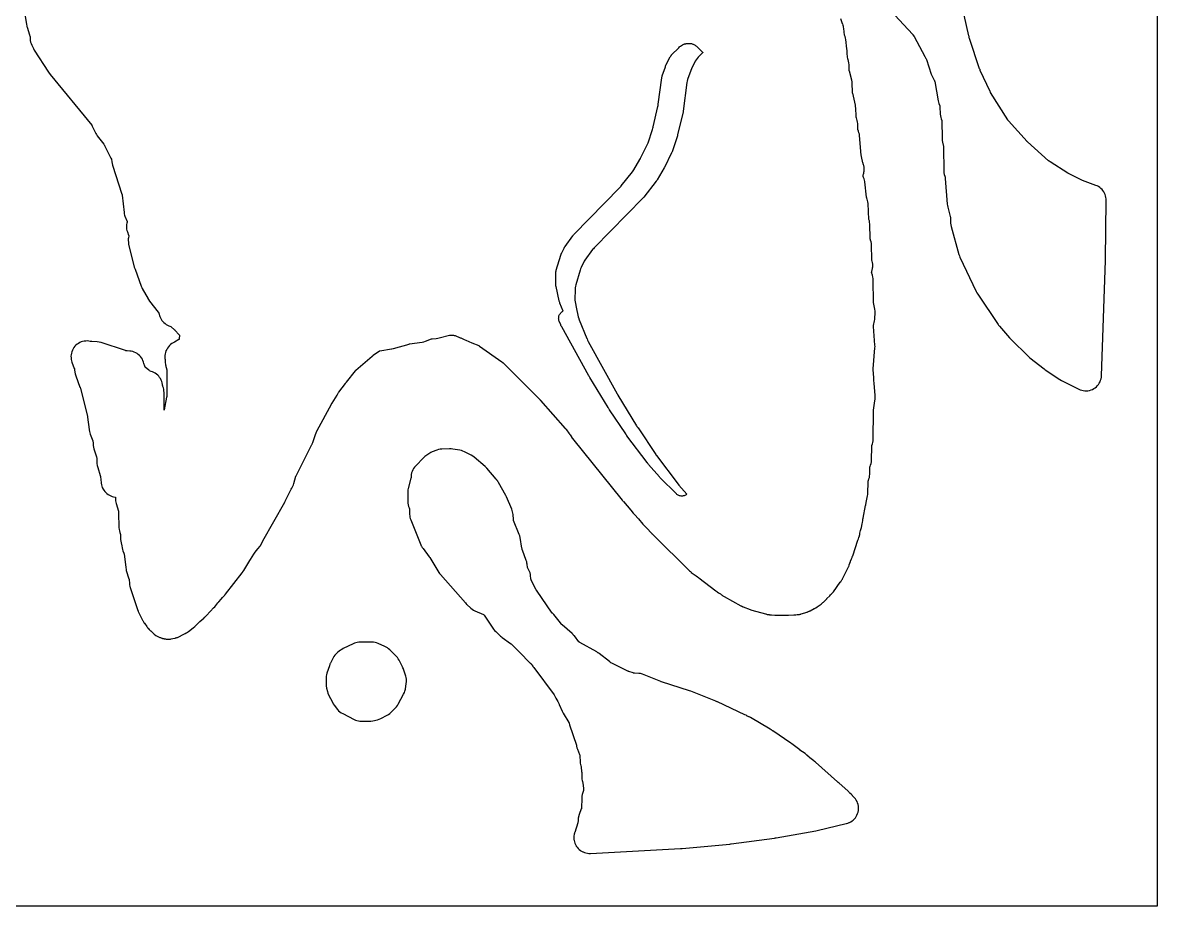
# Model space of a CAD drawing. Header units: millimetres. Extents: x 0 to 300, y 0 to 300.
# Drawn here: x 119.4 to 299.9, y 0 to 140.6 of the extents above; entities that cross this region are included whole.
import ezdxf

# ---------------------------------------------------------------- set-up
doc = ezdxf.new("R2010")
doc.units = ezdxf.units.MM
doc.layers.add('CUT', color=7, linetype='CONTINUOUS')

msp = doc.modelspace()

# ---------------------------------------------------------------- linework, layer by layer
at = {"layer": 'CUT'}
for points in [[(299.94, 299.95), (299.94, 0.05), (299.94, 0.02), (299.94, 0.01), (299.93, 0), (299.92, 0), (299.89, 0), (0.05, 0), (0.02, 0), (0.01, 0), (0.01, 0.01), (0, 0.01), (0, 0.02), (0, 0.05), (0, 299.95)], [(119.74, 141.67), (119.95, 140.32), (119.99, 140.09), (120, 140.05), (120.01, 140.01), (120.05, 139.88), (120.43, 138.67), (120.43, 138.65), (120.44, 138.61), (120.47, 138.53), (120.5, 138.44), (120.5, 138.43), (120.52, 138.39), (120.52, 138.37), (120.53, 138.33), (120.53, 138.3), (120.54, 138.02), (120.57, 137.77), (120.62, 137.52), (120.7, 137.28), (120.8, 137.05), (121.06, 136.52), (121.2, 136.26), (123.48, 132.76), (123.59, 132.58), (123.61, 132.55), (123.75, 132.35), (130.34, 124.28), (130.35, 124.26), (130.36, 124.25), (130.38, 124.23), (130.38, 124.22), (130.4, 124.2), (130.43, 124.14), (131.01, 122.99), (131.11, 122.81), (131.23, 122.63), (132.25, 121.26), (132.34, 121.15), (132.35, 121.14), (132.38, 121.09), (133.41, 119.05), (133.48, 118.9), (133.48, 118.89), (133.48, 118.87), (133.52, 118.47), (133.57, 118.21), (133.64, 117.95), (133.65, 117.93), (135.15, 113.3), (135.17, 113.26), (135.17, 113.24), (135.17, 113.23), (135.18, 113.18), (135.49, 110.42), (135.52, 110.21), (135.57, 110), (135.63, 109.8), (135.96, 108.96), (135.97, 108.93), (135.97, 108.92), (135.97, 108.9), (135.96, 108.86), (135.93, 108.71), (135.89, 108.48), (135.87, 108.25), (135.88, 108.01), (135.9, 107.78), (135.95, 107.55), (136.02, 107.32), (136.21, 106.81), (136.22, 106.75), (136.23, 106.74), (136.24, 106.71), (136.24, 106.68), (136.24, 106.66), (136.24, 106.64), (136.19, 106.45), (136.18, 106.39), (136.16, 106.19), (136.15, 105.98), (136.15, 105.96), (136.17, 105.66), (136.22, 105.36), (137.12, 101.71), (137.23, 101.38), (137.23, 101.37), (138.22, 98.66), (138.3, 98.48), (138.39, 98.3), (139.3, 96.68), (139.34, 96.61), (139.37, 96.56), (139.56, 96.29), (140.93, 94.57), (140.95, 94.54), (140.98, 94.49), (140.99, 94.48), (140.99, 94.47), (141, 94.45), (141, 94.44), (141.02, 94.38), (141.19, 93.88), (141.28, 93.65), (141.39, 93.44), (141.52, 93.24), (141.67, 93.05), (141.83, 92.88), (142.01, 92.72), (142.21, 92.58), (142.41, 92.46), (142.63, 92.36), (142.78, 92.3), (142.92, 92.25), (142.94, 92.25), (142.95, 92.24), (142.99, 92.21), (143.54, 91.74), (143.55, 91.73), (143.55, 91.72), (143.57, 91.71), (143.57, 91.7), (143.58, 91.69), (144.24, 90.96), (144.27, 90.94), (144.28, 90.92), (144.29, 90.9), (144.29, 90.88), (144.3, 90.84), (144.28, 90.34), (144.28, 90.29), (144.28, 90.25), (144.28, 90.24), (144.28, 90.23), (144.27, 90.22), (144.27, 90.21), (144.26, 90.2), (144.2, 90.17), (143.52, 89.76), (143.5, 89.75), (143.32, 89.67), (143.1, 89.54), (142.9, 89.39), (142.71, 89.22), (142.54, 89.03), (142.39, 88.83), (142.27, 88.61), (142.16, 88.38), (142.08, 88.14), (142.02, 87.9), (141.99, 87.64), (141.98, 87.39), (142, 87.14), (142.01, 87.05), (142.05, 86.51), (142.08, 86.24), (142.1, 86.16), (142.14, 85.98), (142.16, 85.91), (142.2, 85.74), (142.24, 85.58), (142.26, 85.51), (142.27, 85.39), (142.27, 85.37), (142.28, 85.26), (142.28, 81.18), (142.28, 81.14), (142.28, 81.12), (142.27, 81.09), (142.26, 81.03), (141.86, 78.99), (141.85, 78.96), (141.85, 78.98), (141.85, 81.78), (141.84, 82.03), (141.8, 82.27), (141.74, 82.52), (141.68, 82.72), (141.67, 82.76), (141.66, 82.78), (141.62, 82.93), (141.6, 82.98), (141.6, 82.99), (141.59, 83.05), (141.55, 83.29), (141.48, 83.52), (141.39, 83.75), (141.28, 83.97), (141.15, 84.17), (141, 84.36), (140.84, 84.54), (140.65, 84.7), (140.46, 84.84), (140.25, 84.96), (140.03, 85.06), (139.8, 85.13), (139.65, 85.17), (139.62, 85.18), (139.61, 85.19), (139.6, 85.19), (139.59, 85.19), (139.57, 85.21), (139.56, 85.22), (139.48, 85.29), (139.37, 85.38), (138.92, 85.75), (138.91, 85.75), (138.9, 85.77), (138.89, 85.77), (138.89, 85.78), (138.88, 85.79), (138.88, 85.8), (138.87, 85.81), (138.76, 86.09), (138.74, 86.12), (138.69, 86.24), (138.67, 86.28), (138.66, 86.3), (138.65, 86.37), (138.59, 86.61), (138.5, 86.84), (138.4, 87.07), (138.27, 87.28), (138.12, 87.48), (137.95, 87.66), (137.76, 87.82), (137.56, 87.97), (137.34, 88.09), (137.11, 88.2), (136.88, 88.28), (136.63, 88.33), (136.39, 88.36), (135.99, 88.39), (135.96, 88.39), (135.92, 88.39), (135.85, 88.4), (135.81, 88.4), (135.8, 88.4), (135.75, 88.41), (135.74, 88.42), (131.82, 89.7), (131.52, 89.77), (131.22, 89.81), (130.38, 89.87), (130.35, 89.88), (130.18, 89.89), (130.11, 89.89), (129.87, 89.94), (129.63, 89.96), (129.38, 89.95), (129.14, 89.93), (128.89, 89.88), (128.66, 89.8), (128.43, 89.7), (128.22, 89.58), (128.02, 89.44), (127.83, 89.28), (127.66, 89.11), (127.51, 88.91), (127.37, 88.71), (127.26, 88.49), (127.17, 88.26), (127.1, 88.02), (127.06, 87.78), (127.04, 87.53), (127.05, 87.29), (127.07, 87.04), (127.13, 86.8), (127.2, 86.57), (127.57, 85.6), (127.58, 85.59), (127.6, 85.52), (127.61, 85.49), (127.61, 85.47), (127.62, 85.39), (127.66, 85.02), (127.72, 84.72), (127.8, 84.43), (128.47, 82.61), (128.48, 82.59), (128.49, 82.56), (128.5, 82.54), (128.53, 82.45), (129.65, 77.95), (129.67, 77.86), (129.67, 77.85), (129.67, 77.83), (129.96, 75.85), (129.96, 75.8), (129.99, 75.57), (130.05, 75.35), (130.12, 75.13), (130.53, 74.08), (130.53, 74.07), (130.54, 74.04), (130.54, 74.03), (130.54, 74.02), (130.54, 73.99), (130.54, 73.95), (130.55, 73.87), (130.55, 73.81), (130.59, 73.33), (130.62, 73.07), (130.69, 72.81), (131.08, 71.53), (131.1, 71.47), (131.13, 71.38), (131.13, 71.37), (131.14, 71.34), (131.14, 71.33), (131.14, 71.32), (131.14, 71.26), (131.14, 71.19), (131.18, 70.45), (131.22, 70.14), (131.29, 69.85), (131.69, 68.55), (131.72, 68.42), (131.72, 68.41), (131.72, 68.4), (131.72, 68.39), (131.72, 68.38), (131.72, 68.37), (131.73, 68.35), (131.73, 68.3), (131.73, 68.29), (131.77, 67.97), (131.85, 67.33), (131.85, 67.31), (131.89, 67.09), (131.89, 67.07), (131.95, 66.84), (132.03, 66.62), (132.14, 66.4), (132.27, 66.2), (132.41, 66.01), (132.57, 65.83), (132.75, 65.67), (132.94, 65.53), (133.15, 65.41), (133.36, 65.31), (133.59, 65.22), (133.82, 65.16), (134.05, 65.13), (134.08, 65.13), (134.09, 65.13), (134.09, 65.12), (134.09, 65.11), (134.1, 65.09), (134.1, 65.04), (134.11, 64.73), (134.13, 64.51), (134.17, 64.3), (134.23, 64.09), (134.6, 62.9), (134.62, 62.83), (134.62, 62.78), (134.62, 62.76), (134.62, 62.66), (134.68, 60.22), (134.7, 59.99), (134.7, 59.97), (134.74, 59.73), (134.81, 59.49), (134.82, 59.47), (134.82, 59.46), (134.83, 59.44), (134.85, 59.37), (134.87, 59.33), (134.88, 59.29), (134.89, 59.27), (134.9, 59.23), (134.91, 59.21), (134.91, 59.2), (134.91, 59.19), (134.91, 59.1), (134.94, 58.36), (134.97, 58.09), (135.02, 57.82), (135.14, 57.36), (135.18, 57.06), (135.22, 56.8), (135.3, 56.55), (135.39, 56.31), (135.43, 56.24), (135.44, 56.22), (135.45, 56.21), (135.45, 56.2), (135.45, 56.19), (135.46, 56.18), (135.47, 56.15), (135.47, 56.14), (135.47, 56.12), (135.48, 56.11), (135.48, 56.1), (135.76, 53.89), (135.76, 53.86), (135.8, 53.64), (135.85, 53.42), (136.26, 52.13), (136.26, 52.11), (136.27, 52.11), (136.28, 52.07), (136.28, 52.06), (136.28, 52.05), (136.29, 52.02), (136.29, 52), (136.34, 51.37), (136.34, 51.36), (136.36, 51.16), (136.36, 51.15), (136.4, 50.96), (136.4, 50.94), (136.41, 50.9), (136.46, 50.77), (136.47, 50.72), (137.63, 47.23), (137.64, 47.21), (137.65, 47.19), (137.66, 47.15), (137.68, 47.1), (137.68, 47.09), (137.71, 47.01), (137.73, 46.97), (137.73, 46.96), (137.74, 46.95), (137.76, 46.9), (137.79, 46.82), (137.81, 46.79), (137.85, 46.72), (138.23, 45.94), (138.42, 45.55), (138.46, 45.48), (138.47, 45.46), (138.58, 45.26), (138.6, 45.23), (138.62, 45.21), (138.64, 45.18), (138.71, 45.08), (138.74, 45.03), (139.12, 44.51), (139.17, 44.43), (139.24, 44.34), (139.3, 44.26), (139.44, 44.1), (139.46, 44.08), (139.48, 44.06), (139.52, 44.02), (139.61, 43.92), (139.62, 43.91), (139.7, 43.84), (139.71, 43.83), (139.72, 43.83), (139.74, 43.81), (139.94, 43.6), (140.1, 43.45), (140.27, 43.32), (140.56, 43.11), (140.75, 42.98), (140.95, 42.87), (141.16, 42.79), (141.19, 42.78), (141.21, 42.77), (141.26, 42.76), (141.27, 42.75), (141.37, 42.72), (141.39, 42.71), (141.42, 42.7), (141.48, 42.68), (141.52, 42.67), (141.56, 42.66), (141.63, 42.64), (141.78, 42.61), (141.85, 42.59), (141.86, 42.59), (141.87, 42.58), (141.88, 42.58), (141.89, 42.58), (141.91, 42.58), (141.93, 42.57), (142.11, 42.54), (142.2, 42.52), (142.48, 42.5), (142.75, 42.51), (142.86, 42.53), (142.99, 42.54), (143.24, 42.59), (143.61, 42.68), (143.68, 42.7), (143.69, 42.71), (143.7, 42.71), (143.73, 42.72), (143.76, 42.73), (143.79, 42.73), (143.88, 42.76), (144, 42.8), (144.19, 42.89), (144.92, 43.26), (145.24, 43.42), (145.25, 43.42), (145.32, 43.46), (145.33, 43.47), (145.39, 43.5), (145.43, 43.52), (145.46, 43.54), (145.49, 43.56), (145.52, 43.58), (145.6, 43.62), (145.63, 43.64), (145.75, 43.73), (146.5, 44.3), (146.75, 44.52), (147.53, 45.3), (147.57, 45.34), (148.16, 45.85), (148.26, 45.95), (148.28, 45.97), (148.3, 45.99), (148.33, 46.02), (148.37, 46.06), (148.41, 46.09), (148.56, 46.24), (149.23, 46.98), (149.73, 47.48), (149.92, 47.68), (150.4, 48.28), (150.43, 48.32), (150.45, 48.34), (150.46, 48.35), (150.56, 48.46), (150.94, 48.89), (151.17, 49.14), (151.4, 49.39), (151.41, 49.4), (151.48, 49.48), (151.53, 49.54), (151.62, 49.64), (151.65, 49.68), (154.28, 53.07), (154.32, 53.13), (154.32, 53.14), (154.33, 53.15), (154.34, 53.16), (154.38, 53.21), (154.54, 53.44), (155.51, 55.03), (155.96, 55.78), (155.99, 55.82), (156, 55.84), (156.01, 55.85), (156.02, 55.86), (156.02, 55.87), (156.03, 55.88), (156.04, 55.89), (156.37, 56.33), (156.57, 56.6), (156.78, 56.87), (157.13, 57.32), (157.15, 57.36), (157.24, 57.48), (157.33, 57.64), (157.33, 57.65), (157.53, 58.01), (157.6, 58.14), (161.06, 64.3), (161.12, 64.4), (161.15, 64.46), (162.09, 66.36), (162.19, 66.55), (162.34, 66.85), (162.44, 67.06), (162.51, 67.28), (162.85, 68.44), (162.85, 68.45), (162.85, 68.46), (162.86, 68.47), (162.87, 68.49), (162.88, 68.52), (162.91, 68.59), (162.92, 68.61), (165.39, 73.5), (165.4, 73.51), (165.41, 73.53), (165.41, 73.54), (165.42, 73.56), (165.43, 73.58), (165.44, 73.6), (165.53, 73.81), (165.98, 75.09), (166.16, 75.6), (166.17, 75.64), (166.2, 75.72), (166.21, 75.73), (168.49, 79.89), (168.53, 79.96), (168.57, 80.03), (168.58, 80.04), (168.6, 80.07), (169.39, 81.36), (169.45, 81.46), (169.57, 81.67), (169.62, 81.74), (169.62, 81.75), (169.64, 81.78), (169.65, 81.79), (169.65, 81.8), (170.72, 83.19), (170.86, 83.39), (170.86, 83.4), (170.87, 83.41), (170.88, 83.42), (172.3, 85.19), (172.33, 85.23), (172.35, 85.25), (172.37, 85.27), (172.38, 85.29), (172.39, 85.29), (174.99, 87.56), (175.06, 87.62), (175.11, 87.67), (175.13, 87.69), (175.17, 87.73), (175.2, 87.75), (176.09, 88.34), (176.11, 88.36), (176.13, 88.37), (176.14, 88.37), (176.19, 88.39), (176.2, 88.39), (176.21, 88.39), (178.05, 88.69), (178.13, 88.7), (178.35, 88.76), (180.84, 89.48), (180.86, 89.49), (180.88, 89.49), (180.92, 89.5), (180.94, 89.5), (182.91, 89.79), (183.18, 89.84), (183.44, 89.92), (184.42, 90.29), (184.46, 90.31), (184.48, 90.31), (184.49, 90.32), (184.51, 90.32), (184.52, 90.32), (185.17, 90.37), (185.41, 90.4), (185.65, 90.45), (187.26, 90.89), (187.29, 90.9), (187.31, 90.9), (187.32, 90.91), (187.33, 90.91), (187.34, 90.91), (187.35, 90.91), (187.36, 90.91), (187.36, 90.9), (187.37, 90.9), (187.46, 90.89), (187.87, 90.86), (187.89, 90.86), (187.92, 90.86), (188.01, 90.85), (188.07, 90.85), (188.08, 90.85), (188.09, 90.85), (188.09, 90.84), (188.12, 90.84), (188.13, 90.84), (188.14, 90.84), (188.19, 90.82), (188.97, 90.48), (189.07, 90.44), (189.6, 90.21), (189.91, 90.08), (190.85, 89.68), (191.94, 89.22), (191.95, 89.21), (191.96, 89.21), (191.97, 89.21), (191.98, 89.2), (191.99, 89.2), (192, 89.19), (192.01, 89.18), (192.02, 89.18), (192.03, 89.17), (192.04, 89.16), (192.05, 89.16), (192.05, 89.15), (192.07, 89.14), (195.6, 86.65), (195.62, 86.63), (195.68, 86.59), (195.72, 86.57), (195.74, 86.55), (195.77, 86.53), (195.8, 86.5), (195.81, 86.5), (195.82, 86.5), (196.46, 85.86), (200.66, 81.66), (201.71, 80.59), (201.74, 80.56), (201.78, 80.51), (205.72, 76.06), (205.73, 76.06), (205.74, 76.05), (205.77, 76.02), (205.77, 76.01), (205.78, 76), (205.8, 75.98), (205.81, 75.97), (205.81, 75.96), (205.82, 75.95), (205.84, 75.93), (205.86, 75.91), (205.87, 75.9), (205.89, 75.87), (205.91, 75.84), (206.28, 75.29), (206.37, 75.17), (206.4, 75.12), (206.48, 75), (206.68, 74.69), (206.7, 74.67), (206.71, 74.65), (206.83, 74.49), (206.85, 74.45), (214.76, 64.64), (214.89, 64.5), (214.94, 64.44), (214.95, 64.43), (214.98, 64.4), (216.17, 63.02), (216.53, 62.58), (216.57, 62.52), (216.59, 62.5), (216.61, 62.47), (216.71, 62.36), (216.72, 62.34), (217.35, 61.65), (218.08, 60.81), (218.2, 60.67), (218.26, 60.61), (218.27, 60.6), (218.76, 60.11), (219.36, 59.45), (219.44, 59.36), (219.49, 59.31), (219.5, 59.3), (219.51, 59.29), (219.59, 59.21), (219.6, 59.2), (219.81, 58.99), (219.82, 58.99), (225.45, 53.42), (225.48, 53.39), (225.49, 53.39), (225.49, 53.38), (225.62, 53.27), (225.63, 53.26), (225.76, 53.15), (225.77, 53.14), (226.06, 52.93), (226.55, 52.57), (226.74, 52.43), (226.83, 52.36), (226.9, 52.3), (226.97, 52.25), (229.67, 50.19), (229.72, 50.15), (229.81, 50.09), (229.9, 50.02), (230.08, 49.9), (230.41, 49.71), (230.6, 49.57), (230.69, 49.5), (230.78, 49.43), (230.98, 49.31), (233.68, 47.82), (233.7, 47.81), (233.77, 47.77), (233.79, 47.76), (233.86, 47.73), (233.92, 47.7), (233.97, 47.68), (234, 47.67), (235.13, 47.23), (235.14, 47.23), (235.26, 47.19), (235.38, 47.15), (235.4, 47.14), (237.57, 46.53), (237.61, 46.52), (237.76, 46.48), (237.83, 46.46), (237.94, 46.44), (237.99, 46.43), (238.03, 46.42), (238.06, 46.42), (238.07, 46.42), (238.08, 46.42), (238.09, 46.42), (238.19, 46.41), (238.23, 46.4), (238.24, 46.4), (238.25, 46.4), (238.27, 46.4), (238.29, 46.4), (238.31, 46.39), (238.35, 46.39), (238.4, 46.39), (238.54, 46.38), (239.09, 46.33), (239.29, 46.32), (239.3, 46.32), (239.36, 46.32), (240.15, 46.34), (240.18, 46.34), (240.2, 46.34), (240.21, 46.34), (240.99, 46.31), (241.07, 46.31), (241.08, 46.31), (241.25, 46.32), (242.1, 46.38), (242.14, 46.38), (242.19, 46.39), (242.26, 46.39), (242.4, 46.39), (242.61, 46.41), (242.62, 46.41), (242.65, 46.41), (242.73, 46.42), (242.75, 46.42), (242.77, 46.42), (242.78, 46.43), (242.79, 46.43), (242.8, 46.43), (242.9, 46.44), (242.95, 46.45), (243, 46.46), (243.08, 46.48), (243.19, 46.51), (243.24, 46.53), (244.21, 46.83), (244.23, 46.84), (244.24, 46.85), (244.27, 46.86), (244.3, 46.87), (244.31, 46.87), (244.4, 46.9), (244.44, 46.91), (244.55, 46.97), (244.58, 46.98), (244.64, 47), (244.68, 47.02), (244.69, 47.03), (245.35, 47.37), (245.38, 47.38), (245.4, 47.39), (245.44, 47.41), (245.44, 47.42), (245.48, 47.44), (245.49, 47.44), (245.51, 47.45), (245.57, 47.49), (245.58, 47.49), (245.8, 47.63), (246.43, 48.09), (246.71, 48.33), (246.79, 48.41), (246.8, 48.42), (246.92, 48.52), (246.93, 48.53), (246.95, 48.55), (247.32, 48.93), (247.34, 48.95), (247.35, 48.96), (247.82, 49.42), (247.95, 49.55), (248.03, 49.66), (248.04, 49.67), (248.05, 49.68), (248.06, 49.69), (248.07, 49.7), (248.08, 49.71), (248.09, 49.72), (248.1, 49.73), (248.11, 49.74), (248.16, 49.79), (248.29, 49.95), (248.33, 50), (248.39, 50.06), (249.49, 51.56), (249.55, 51.64), (249.64, 51.78), (249.67, 51.82), (249.7, 51.87), (249.75, 51.96), (249.78, 52.01), (249.81, 52.07), (249.82, 52.09), (250.78, 54.01), (250.79, 54.03), (250.83, 54.1), (250.91, 54.31), (250.91, 54.32), (251.1, 54.87), (251.11, 54.9), (251.12, 54.91), (251.13, 54.93), (251.29, 55.27), (251.38, 55.49), (251.4, 55.57), (251.45, 55.71), (251.46, 55.75), (252.3, 58.27), (252.36, 58.45), (252.44, 58.67), (252.44, 58.68), (252.45, 58.69), (252.45, 58.7), (252.46, 58.73), (252.48, 58.8), (252.53, 58.97), (252.53, 58.98), (252.53, 58.99), (252.54, 59.01), (252.58, 59.19), (252.62, 59.38), (252.72, 59.79), (252.84, 60.27), (252.99, 60.87), (252.99, 60.88), (253.03, 61.1), (253.03, 61.11), (253.06, 61.34), (253.07, 61.59), (253.07, 61.6), (253.1, 61.76), (253.52, 63.77), (253.53, 63.82), (253.53, 63.83), (253.54, 63.84), (253.54, 63.85), (253.56, 63.92), (253.61, 64.18), (253.61, 64.19), (253.61, 64.21), (253.62, 64.25), (253.84, 65.3), (253.87, 65.53), (253.89, 65.76), (253.93, 67.47), (253.93, 67.56), (253.93, 67.59), (253.93, 67.6), (253.93, 67.64), (253.93, 67.65), (253.93, 67.66), (253.94, 67.7), (253.95, 67.73), (253.96, 67.75), (254.05, 68.03), (254.11, 68.26), (254.15, 68.48), (254.17, 68.71), (254.21, 69.81), (254.21, 69.86), (254.21, 69.9), (254.21, 69.91), (254.22, 69.96), (254.23, 69.98), (254.31, 70.22), (254.39, 70.47), (254.43, 70.73), (254.45, 70.99), (254.49, 73.16), (254.49, 73.22), (254.5, 73.24), (254.52, 73.35), (254.6, 73.59), (254.66, 73.83), (254.7, 74.08), (254.72, 74.34), (254.76, 78.73), (254.76, 78.8), (254.76, 78.81), (254.76, 78.82), (254.76, 78.83), (254.76, 78.88), (254.76, 78.89), (254.77, 78.9), (254.77, 78.91), (254.77, 78.93), (255, 80.45), (255.03, 80.72), (255.02, 80.93), (255.02, 80.95), (255.02, 80.96), (255.02, 81), (255.03, 81.05), (255.02, 81.3), (254.87, 83.26), (254.84, 83.68), (254.83, 83.86), (254.83, 83.89), (254.82, 84.07), (254.73, 85.42), (254.73, 85.47), (254.73, 85.53), (255, 88.86), (255.01, 89.07), (255.01, 89.09), (255, 89.29), (254.75, 92.28), (254.75, 92.3), (254.75, 92.34), (254.75, 92.36), (254.75, 92.37), (254.75, 92.38), (254.77, 92.43), (254.93, 93.16), (254.97, 93.37), (254.99, 93.58), (255.03, 94.4), (255.02, 94.7), (254.98, 95), (254.77, 96.09), (254.77, 96.1), (254.76, 96.13), (254.76, 96.14), (254.76, 96.16), (254.72, 99.66), (254.72, 99.67), (254.72, 99.68), (254.71, 99.9), (254.7, 99.93), (254.67, 100.13), (254.67, 100.14), (254.66, 100.19), (254.61, 100.36), (254.59, 100.45), (254.55, 100.57), (254.51, 100.7), (254.5, 100.71), (254.49, 100.75), (254.49, 100.76), (254.48, 100.8), (254.47, 100.81), (254.47, 100.82), (254.47, 100.83), (254.47, 100.85), (254.48, 100.88), (254.48, 100.9), (254.51, 101.05), (254.53, 101.13), (254.55, 101.21), (254.61, 101.51), (254.61, 101.53), (254.62, 101.57), (254.62, 101.58), (254.65, 101.75), (254.66, 101.96), (254.66, 101.97), (254.66, 101.98), (254.65, 102.2), (254.65, 102.21), (254.63, 102.43), (254.58, 102.65), (254.58, 102.66), (254.53, 102.79), (254.51, 102.86), (254.51, 102.87), (254.49, 102.94), (254.49, 102.96), (254.49, 102.99), (254.49, 103), (254.49, 103.02), (254.45, 105.16), (254.45, 105.18), (254.45, 105.21), (254.43, 105.47), (254.38, 105.75), (254.3, 106.02), (254.29, 106.03), (254.27, 106.11), (254.26, 106.14), (254.25, 106.16), (254.23, 106.24), (254.17, 108.58), (254.15, 108.82), (254.11, 109.06), (254.05, 109.29), (253.91, 111.86), (253.88, 112.08), (253.84, 112.31), (253.78, 112.52), (253.72, 112.66), (253.71, 112.7), (253.7, 112.72), (253.7, 112.73), (253.69, 112.74), (253.68, 112.78), (253.67, 112.81), (253.67, 112.86), (253.37, 115.28), (253.37, 115.32), (253.33, 115.53), (253.33, 115.55), (253.27, 115.77), (253.23, 115.86), (253.2, 115.95), (253.19, 115.99), (253.16, 116.07), (253.15, 116.08), (253.15, 116.09), (253.14, 116.1), (253.13, 116.13), (253.12, 116.16), (253.1, 116.19), (253.1, 116.2), (253.11, 116.22), (253.12, 116.3), (253.12, 116.33), (253.13, 116.36), (253.13, 116.38), (253.14, 116.4), (253.17, 116.48), (253.21, 116.68), (253.21, 116.69), (253.22, 116.7), (253.25, 116.86), (253.26, 116.91), (253.26, 116.92), (253.28, 117.14), (253.28, 117.16), (253.28, 117.37), (253.28, 117.39), (253.26, 117.59), (253.26, 117.6), (253.26, 117.63), (253.21, 117.86), (253.17, 118.01), (253.14, 118.15), (253.13, 118.18), (253.12, 118.21), (253.11, 118.25), (253.09, 118.33), (252.86, 119.34), (252.86, 119.35), (252.86, 119.36), (252.83, 119.48), (252.83, 119.49), (252.83, 119.52), (252.83, 119.53), (252.55, 122.64), (252.52, 122.88), (252.46, 123.11), (252.39, 123.34), (252.28, 123.61), (252.28, 123.62), (252.28, 123.66), (252.25, 124.57), (252.23, 124.8), (252.19, 125.03), (252.13, 125.26), (252.05, 125.47), (252.02, 125.53), (252.01, 125.58), (252, 125.61), (251.99, 125.64), (251.99, 125.66), (251.99, 125.67), (251.99, 125.73), (251.95, 127.01), (251.93, 127.25), (251.89, 127.49), (251.46, 129.41), (251.45, 129.42), (251.44, 129.49), (251.44, 129.5), (251.44, 129.53), (251.44, 129.6), (251.39, 130.91), (251.36, 131.18), (251.31, 131.44), (251.31, 131.45), (250.93, 132.89), (250.91, 132.96), (250.91, 132.98), (250.91, 132.99), (250.9, 133), (250.9, 133.01), (250.9, 133.02), (250.9, 133.03), (250.89, 133.06), (250.89, 133.08), (250.89, 133.13), (250.87, 133.93), (250.85, 134.2), (250.8, 134.47), (250.72, 134.74), (250.7, 134.79), (250.6, 135.64), (250.59, 135.9), (250.56, 136.17), (250.51, 136.43), (250.34, 137.93), (250.31, 138.17), (250.24, 138.41), (250.16, 138.63), (250.16, 138.64), (250.05, 139.67), (250.02, 139.88), (249.99, 139.99), (249.99, 140), (249.97, 140.09), (249.96, 140.13), (249.95, 140.15), (249.95, 140.16), (249.95, 140.17), (249.94, 140.21), (249.93, 140.23), (249.87, 140.43), (249.86, 140.44), (249.56, 141.25)], [(258.19, 141.82), (260.28, 139.54), (260.29, 139.52), (260.33, 139.48), (260.96, 138.78), (260.99, 138.75), (261.01, 138.73), (261.04, 138.68), (261.23, 138.42), (261.24, 138.4), (262.94, 135.25), (263, 135.15), (263.06, 135.03), (263.1, 134.96), (263.12, 134.92), (263.14, 134.87), (263.19, 134.74), (263.97, 132.4), (264.05, 132.21), (264.14, 132.01), (264.45, 131.45), (264.47, 131.4), (264.47, 131.39), (264.48, 131.36), (264.49, 131.36), (264.49, 131.35), (264.49, 131.34), (264.5, 131.32), (264.52, 131.25), (264.52, 131.23), (265.06, 128.2), (265.06, 128.19), (265.11, 127.96), (265.19, 127.73), (265.28, 127.51), (265.32, 127.44), (265.33, 127.42), (265.33, 127.41), (265.35, 127.37), (265.35, 127.36), (265.35, 127.35), (265.35, 127.34), (265.35, 127.28), (265.35, 127.24), (265.4, 126.04), (265.43, 125.79), (265.47, 125.54), (265.55, 125.3), (265.6, 125.16), (265.6, 125.15), (265.61, 125.13), (265.62, 125.1), (265.62, 125.08), (265.63, 125.07), (265.63, 124.99), (265.68, 122.16), (265.7, 121.87), (265.75, 121.59), (265.92, 120.93), (265.92, 120.91), (265.92, 120.9), (265.93, 120.86), (265.93, 120.84), (265.93, 120.81), (265.96, 116.99), (265.98, 116.72), (266.02, 116.45), (266.1, 116.19), (266.16, 116.02), (266.19, 115.92), (266.19, 115.91), (266.2, 115.8), (266.5, 111.75), (266.53, 111.51), (266.58, 111.28), (266.99, 109.75), (267, 109.68), (267.01, 109.65), (267.01, 109.61), (267.01, 109.52), (267.05, 108.73), (267.08, 108.46), (267.14, 108.2), (268.37, 103.72), (268.44, 103.51), (268.52, 103.3), (271.12, 97.85), (271.13, 97.83), (271.18, 97.73), (271.24, 97.6), (271.37, 97.39), (274.61, 92.59), (274.68, 92.49), (274.71, 92.45), (274.82, 92.31), (276.42, 90.46), (276.54, 90.33), (276.59, 90.28), (276.61, 90.27), (279.46, 87.47), (279.66, 87.29), (281.92, 85.51), (282.08, 85.39), (284.41, 83.83), (284.68, 83.67), (287.44, 82.29), (287.67, 82.19), (287.91, 82.12), (288.15, 82.06), (288.4, 82.04), (288.65, 82.03), (288.9, 82.05), (289.15, 82.1), (289.39, 82.17), (289.62, 82.26), (289.84, 82.38), (290.05, 82.52), (290.24, 82.68), (290.42, 82.85), (290.57, 83.05), (290.71, 83.26), (290.83, 83.48), (290.92, 83.71), (290.99, 83.95), (291.04, 84.2), (291.06, 84.44), (291.69, 102.79), (291.69, 102.88), (291.69, 102.95), (291.81, 112.34), (291.8, 112.58), (291.77, 112.81), (291.72, 113.04), (291.64, 113.27), (291.55, 113.49), (291.43, 113.69), (291.29, 113.89), (291.14, 114.07), (290.97, 114.24), (290.79, 114.39), (290.59, 114.52), (290.38, 114.63), (290.16, 114.72), (288.02, 115.49), (287.93, 115.53), (287.92, 115.54), (285.8, 116.6), (285.78, 116.61), (285.7, 116.66), (282.91, 118.45), (282.88, 118.47), (282.72, 118.57), (282.68, 118.59), (282.65, 118.61), (282.64, 118.61), (282.6, 118.65), (279.26, 121.65), (279.24, 121.67), (279.22, 121.69), (276.26, 124.99), (276.22, 125.03), (276.21, 125.04), (276.18, 125.08), (276.15, 125.12), (276.15, 125.13), (273.41, 129.48), (273.4, 129.51), (273.38, 129.54), (273.38, 129.55), (273.32, 129.65), (271.77, 133.02), (271.73, 133.12), (271.72, 133.15), (271.66, 133.28), (270.04, 138.12), (270.02, 138.22), (269.99, 138.39), (269.98, 138.39), (269.96, 138.5), (269.19, 141.81)]]:
    msp.add_lwpolyline(points, dxfattribs=at)
for points in [[(223.91, 65.33), (223.8, 65.37), (223.69, 65.42), (223.59, 65.48), (223.49, 65.55), (223.4, 65.63), (220.83, 68.19), (220.77, 68.26), (220.71, 68.32), (218.97, 70.32), (218.9, 70.4), (218.89, 70.42), (218.88, 70.43), (218.86, 70.46), (218.85, 70.48), (218.84, 70.49), (218.81, 70.52), (218.78, 70.57), (218.74, 70.62), (218.73, 70.63), (215.53, 74.87), (215.49, 74.92), (215.45, 74.98), (215.41, 75.05), (215.38, 75.11), (215.37, 75.13), (215.34, 75.18), (212.76, 79.02), (212.71, 79.08), (212.65, 79.17), (212.64, 79.19), (212.63, 79.2), (212.62, 79.22), (212.6, 79.26), (212.55, 79.35), (209.6, 84.17), (209.55, 84.26), (209.52, 84.32), (209.51, 84.34), (209.5, 84.36), (209.47, 84.41), (205.14, 92.22), (205.12, 92.26), (205.08, 92.34), (205.03, 92.46), (205, 92.52), (204.75, 93.13), (204.71, 93.24), (204.68, 93.36), (204.67, 93.47), (204.66, 93.59), (204.67, 93.71), (204.68, 93.82), (204.71, 93.94), (204.75, 94.05), (204.8, 94.15), (204.86, 94.25), (204.93, 94.35), (205.01, 94.44), (205.1, 94.52), (205.19, 94.59), (205.29, 94.65), (205.39, 94.7), (204.86, 95.98), (204.85, 96.02), (204.84, 96.05), (204.82, 96.09), (204.76, 96.27), (204.73, 96.37), (204.24, 98.62), (204.22, 98.7), (204.22, 98.73), (204.21, 98.81), (204.21, 98.84), (204.2, 98.95), (204.21, 100.82), (204.21, 100.83), (204.21, 100.87), (204.21, 100.93), (204.21, 100.95), (204.22, 100.98), (204.22, 100.99), (204.26, 101.13), (204.28, 101.22), (204.99, 103.6), (205.04, 103.75), (205.06, 103.81), (205.07, 103.84), (205.08, 103.86), (205.09, 103.9), (205.53, 104.75), (205.54, 104.77), (205.57, 104.82), (205.59, 104.85), (205.61, 104.89), (205.65, 104.95), (205.7, 105.02), (206.9, 106.69), (206.95, 106.76), (207.02, 106.83), (207.08, 106.9), (214.4, 114.37), (214.61, 114.62), (214.62, 114.63), (216.41, 116.89), (216.61, 117.18), (217.58, 118.84), (217.66, 118.98), (217.68, 119.02), (217.68, 119.03), (218.74, 121.15), (218.75, 121.17), (218.88, 121.5), (219.58, 123.61), (219.64, 123.8), (219.68, 123.99), (219.69, 124.05), (220.44, 127.28), (220.48, 127.44), (220.5, 127.56), (220.52, 127.67), (221.07, 131.82), (221.08, 131.9), (221.09, 131.95), (221.11, 132.03), (221.13, 132.09), (221.15, 132.16), (221.64, 133.6), (221.64, 133.63), (221.69, 133.73), (221.74, 133.85), (222.41, 135.16), (222.42, 135.17), (222.43, 135.2), (222.44, 135.22), (222.46, 135.25), (222.49, 135.29), (222.53, 135.36), (222.62, 135.45), (222.64, 135.48), (223.76, 136.63), (223.9, 136.77), (223.94, 136.8), (224.04, 136.86), (224.36, 137.08), (224.47, 137.14), (224.49, 137.15), (224.58, 137.19), (224.61, 137.2), (224.67, 137.23), (224.74, 137.24), (224.77, 137.25), (224.84, 137.26), (224.89, 137.27), (224.93, 137.28), (224.94, 137.28), (225.01, 137.28), (225.5, 137.3), (225.6, 137.3), (225.66, 137.3), (225.72, 137.29), (225.77, 137.28), (225.79, 137.28), (225.93, 137.24), (226.02, 137.21), (226.05, 137.2), (226.15, 137.15), (226.29, 137.08), (226.37, 137.03), (226.39, 137.01), (226.46, 136.96), (226.48, 136.94), (226.58, 136.86), (227.59, 135.86), (227.59, 135.85), (227.59, 135.84), (227.58, 135.83), (227.57, 135.82), (226.85, 135.1), (226.68, 134.91), (226.68, 134.9), (226.53, 134.7), (226.41, 134.48), (226.41, 134.47), (225.81, 133.29), (225.68, 132.98), (225.19, 131.56), (225.12, 131.32), (225.07, 131.07), (224.46, 126.54), (224.46, 126.52), (224.46, 126.51), (224.45, 126.44), (223.6, 122.76), (223.57, 122.65), (223.56, 122.62), (222.7, 120.04), (222.68, 119.97), (222.67, 119.96), (222.67, 119.95), (222.64, 119.9), (221.5, 117.59), (221.47, 117.54), (220.34, 115.59), (220.27, 115.49), (220.24, 115.44), (220.22, 115.42), (220.19, 115.38), (218.21, 112.87), (218.19, 112.85), (218.11, 112.75), (210.31, 104.79), (210.19, 104.65), (210.07, 104.5), (208.85, 102.81), (208.74, 102.65), (208.65, 102.48), (208.26, 101.71), (208.25, 101.7), (208.24, 101.68), (208.23, 101.66), (208.14, 101.46), (208.07, 101.25), (207.37, 98.89), (207.32, 98.66), (207.28, 98.43), (207.27, 98.19), (207.26, 96.49), (207.26, 96.48), (207.26, 96.47), (207.27, 96.21), (207.32, 95.94), (207.45, 95.35), (207.78, 93.8), (207.85, 93.54), (207.86, 93.51), (207.92, 93.34), (209.17, 90.33), (209.18, 90.29), (209.25, 90.1), (209.36, 89.88), (213.98, 81.54), (214, 81.5), (214.03, 81.45), (214.1, 81.32), (217.07, 76.44), (217.12, 76.37), (217.13, 76.35), (217.18, 76.29), (217.21, 76.24), (217.24, 76.2), (217.28, 76.15), (217.29, 76.13), (220.11, 71.9), (220.15, 71.84), (220.23, 71.73), (223.67, 67.16), (223.78, 67.02), (225.04, 65.57), (225.02, 65.56), (224.93, 65.49), (224.83, 65.43), (224.72, 65.38), (224.61, 65.34), (224.5, 65.31), (224.38, 65.29), (224.26, 65.28), (224.14, 65.28), (224.02, 65.3)], [(189.92, 48.14), (189.96, 48.1), (190.05, 48.02), (190.68, 47.45), (190.89, 47.28), (191.11, 47.14), (191.34, 47.02), (192.71, 46.41), (192.75, 46.39), (192.77, 46.37), (192.78, 46.37), (192.79, 46.36), (192.82, 46.32), (194.3, 44.12), (194.46, 43.91), (194.64, 43.72), (195.4, 42.99), (195.54, 42.86), (195.69, 42.75), (196.98, 41.84), (197.03, 41.8), (197.07, 41.78), (197.08, 41.77), (197.09, 41.77), (197.09, 41.76), (197.16, 41.69), (197.17, 41.69), (198.41, 40.44), (198.42, 40.43), (200.14, 38.69), (200.15, 38.68), (200.16, 38.67), (200.26, 38.58), (200.27, 38.57), (200.29, 38.55), (200.29, 38.54), (200.33, 38.49), (200.36, 38.46), (200.37, 38.44), (200.39, 38.42), (200.53, 38.23), (200.54, 38.22), (200.56, 38.18), (200.71, 37.98), (203.95, 33.64), (204.23, 33.11), (204.52, 32.57), (204.61, 32.4), (204.75, 32.15), (204.76, 32.13), (204.76, 32.12), (205.21, 31.06), (205.37, 30.74), (206.27, 29.26), (206.29, 29.22), (206.31, 29.19), (206.32, 29.16), (206.33, 29.14), (206.34, 29.11), (206.34, 29.1), (206.38, 28.99), (206.38, 28.98), (206.41, 28.89), (207.5, 25.62), (207.52, 25.46), (207.57, 25.23), (207.65, 25), (207.98, 24.15), (207.99, 24.14), (208.01, 24.07), (208.02, 24.06), (208.02, 24.04), (208.03, 24.02), (208.03, 24.01), (208.03, 24), (208.03, 23.98), (208.03, 23.94), (208.07, 22.99), (208.09, 22.77), (208.13, 22.54), (208.19, 22.33), (208.22, 22.23), (208.32, 21.35), (208.32, 21.34), (208.33, 21.32), (208.33, 21.3), (208.35, 20.45), (208.37, 20.24), (208.4, 20.04), (208.44, 19.84), (208.51, 19.58), (208.61, 18.8), (208.61, 18.78), (208.61, 18.76), (208.61, 18.73), (208.6, 18.49), (208.6, 18.47), (208.6, 18.45), (208.59, 18.44), (208.59, 18.43), (208.42, 17.77), (208.37, 17.51), (208.35, 17.25), (208.35, 17.14), (208.3, 15.68), (208.3, 15.64), (208.29, 15.61), (208.27, 15.53), (208.26, 15.51), (207.93, 14.63), (207.87, 14.43), (207.86, 14.4), (207.82, 14.22), (207.81, 14.19), (207.79, 14.01), (207.78, 13.97), (207.74, 13.56), (207.74, 13.47), (207.73, 13.39), (207.73, 13.36), (207.73, 13.32), (207.72, 13.3), (207.21, 11.72), (207.2, 11.69), (207.19, 11.66), (207.14, 11.48), (207.14, 11.45), (207.1, 11.24), (207.1, 11.22), (207.08, 11), (207.08, 10.98), (207.08, 10.97), (207.09, 10.76), (207.09, 10.73), (207.1, 10.68), (207.1, 10.65), (207.1, 10.62), (207.11, 10.51), (207.12, 10.49), (207.16, 10.28), (207.17, 10.26), (207.24, 10.04), (207.25, 10.03), (207.33, 9.82), (207.34, 9.81), (207.43, 9.64), (207.44, 9.63), (207.45, 9.62), (207.45, 9.61), (207.46, 9.59), (207.54, 9.48), (207.59, 9.41), (207.6, 9.4), (207.75, 9.22), (207.76, 9.21), (207.81, 9.16), (207.84, 9.13), (207.86, 9.11), (207.89, 9.08), (207.92, 9.05), (207.93, 9.04), (208.11, 8.9), (208.12, 8.89), (208.18, 8.85), (208.31, 8.76), (208.32, 8.76), (208.53, 8.65), (208.54, 8.65), (208.76, 8.56), (208.99, 8.49), (209.23, 8.44), (209.47, 8.42), (209.71, 8.42), (224.07, 9.19), (224.15, 9.19), (224.3, 9.2), (231.89, 9.91), (232.07, 9.93), (232.13, 9.94), (239.01, 10.84), (239.17, 10.87), (239.2, 10.88), (239.22, 10.88), (239.23, 10.88), (239.27, 10.89), (245.61, 12.01), (245.78, 12.05), (250.43, 13.16), (250.44, 13.16), (250.47, 13.17), (250.67, 13.23), (250.71, 13.24), (250.9, 13.32), (250.94, 13.33), (251.16, 13.44), (251.36, 13.58), (251.55, 13.73), (251.73, 13.91), (251.89, 14.1), (252.03, 14.3), (252.14, 14.52), (252.24, 14.75), (252.31, 14.98), (252.36, 15.22), (252.39, 15.47), (252.39, 15.72), (252.36, 15.96), (252.32, 16.2), (252.24, 16.44), (252.15, 16.67), (252.03, 16.89), (251.9, 17.09), (251.74, 17.28), (251.5, 17.54), (251.45, 17.59), (251.44, 17.61), (251.34, 17.73), (251.33, 17.74), (251.23, 17.83), (251.02, 18.02), (250.92, 18.13), (250.84, 18.22), (250.82, 18.24), (250.7, 18.35), (249.28, 19.59), (249.17, 19.69), (249.1, 19.75), (249.02, 19.81), (245.56, 22.93), (245.39, 23.06), (245.28, 23.15), (245.25, 23.17), (244.65, 23.63), (244.6, 23.67), (244.56, 23.7), (244.52, 23.74), (244.21, 24.02), (244.2, 24.03), (244.09, 24.13), (244.04, 24.17), (243.87, 24.3), (243.06, 24.87), (243.05, 24.88), (243.04, 24.89), (243.03, 24.89), (241.77, 25.87), (241.63, 25.98), (238.76, 27.9), (238.73, 27.92), (238.72, 27.93), (238.65, 27.98), (238.6, 28.02), (238.57, 28.04), (238.51, 28.07), (238.48, 28.09), (238.44, 28.12), (238.36, 28.17), (238.3, 28.2), (235.21, 30.02), (234.98, 30.13), (234.97, 30.14), (234.92, 30.16), (234.74, 30.25), (234.68, 30.28), (234.58, 30.34), (234.57, 30.34), (234.55, 30.35), (234.49, 30.39), (234.3, 30.49), (229.94, 32.53), (229.89, 32.55), (229.76, 32.61), (229.75, 32.61), (229.74, 32.61), (229.67, 32.64), (225.69, 34.24), (225.51, 34.3), (221.01, 35.73), (220.99, 35.73), (220.94, 35.75), (220.92, 35.76), (220.9, 35.77), (218.26, 36.86), (217.99, 36.95), (217.71, 37.02), (217.43, 37.05), (216.74, 37.08), (216.69, 37.09), (216.65, 37.1), (216.63, 37.1), (216.62, 37.1), (216.61, 37.1), (216.55, 37.12), (216.53, 37.13), (215.83, 37.37), (215.8, 37.38), (215.76, 37.39), (215.71, 37.41), (215.69, 37.42), (213.11, 38.71), (212.97, 38.77), (212.96, 38.77), (212.94, 38.79), (212.86, 38.85), (212.85, 38.86), (212.75, 38.93), (211.11, 40.22), (211.06, 40.26), (210.93, 40.36), (210.92, 40.36), (210.73, 40.48), (208.01, 42), (207.97, 42.02), (207.95, 42.04), (207.94, 42.05), (207.93, 42.05), (207.92, 42.06), (207.92, 42.07), (207.88, 42.11), (207.16, 43.03), (207.15, 43.04), (207.13, 43.06), (206.99, 43.22), (206.99, 43.23), (206.81, 43.4), (205.24, 44.77), (205.23, 44.78), (205.21, 44.79), (205.19, 44.81), (205.17, 44.83), (205.14, 44.86), (205.12, 44.88), (204.72, 45.39), (203.88, 46.43), (203.72, 46.61), (203.68, 46.64), (203.67, 46.65), (203.66, 46.66), (203.65, 46.67), (201.11, 50.29), (201.1, 50.3), (201.1, 50.31), (201.09, 50.31), (201.08, 50.34), (201.04, 50.41), (200.29, 51.97), (200.24, 52.09), (200.23, 52.16), (200.19, 52.57), (200.16, 52.81), (200.1, 53.05), (200.03, 53.28), (199.93, 53.5), (199.81, 53.72), (199.72, 53.91), (199.7, 53.93), (199.7, 53.94), (199.7, 53.95), (199.69, 53.99), (199.64, 54.4), (199.63, 54.51), (199.62, 54.57), (199.57, 54.8), (199.49, 55.03), (198.88, 56.68), (198.87, 56.71), (198.86, 56.73), (198.83, 56.87), (198.8, 56.97), (198.8, 56.98), (198.79, 57.01), (198.51, 58.68), (198.46, 58.94), (198.37, 59.19), (197.48, 61.42), (197.47, 61.45), (197.45, 61.53), (197.45, 61.54), (197.45, 61.55), (197.4, 62.35), (197.37, 62.57), (197.33, 62.79), (197.27, 63), (197.19, 63.2), (196.34, 65.15), (196.23, 65.38), (195.09, 67.42), (195.08, 67.44), (195.03, 67.52), (194.97, 67.63), (194.84, 67.82), (194.81, 67.86), (194.71, 67.99), (193.23, 69.72), (193.09, 69.86), (192.95, 70), (191.23, 71.46), (190.99, 71.63), (190.74, 71.78), (189.65, 72.33), (189.42, 72.43), (189.19, 72.51), (188.95, 72.56), (187.8, 72.76), (187.53, 72.79), (187.27, 72.8), (186.06, 72.75), (185.79, 72.72), (185.53, 72.67), (185.28, 72.59), (184.54, 72.31), (184.34, 72.23), (184.16, 72.13), (183.98, 72.01), (183.54, 71.7), (183.36, 71.56), (183.19, 71.4), (181.89, 70.06), (181.72, 69.87), (181.57, 69.66), (181.44, 69.44), (181.34, 69.2), (181.26, 68.96), (181.21, 68.71), (181.18, 68.46), (181.18, 68.32), (181.17, 68.26), (181.17, 68.25), (181.16, 68.2), (181.15, 68.18), (181.14, 68.14), (180.73, 66.49), (180.68, 66.29), (180.66, 66.09), (180.65, 65.88), (180.65, 64.43), (180.66, 64.16), (180.71, 63.9), (180.78, 63.64), (180.86, 63.42), (180.87, 63.37), (180.89, 63.31), (180.9, 63.28), (180.9, 63.26), (180.9, 63.24), (180.93, 62.35), (180.95, 62.13), (180.98, 61.91), (181.04, 61.7), (181.11, 61.49), (182.72, 57.54), (182.8, 57.36), (182.82, 57.32), (182.94, 57.12), (183.07, 56.93), (184.07, 55.6), (184.09, 55.57), (184.14, 55.48), (185.59, 53.14), (185.71, 52.97), (185.84, 52.82), (189.81, 48.27)], [(172.56, 29.56), (172.78, 29.51), (173.01, 29.47), (173.24, 29.46), (174.48, 29.45), (174.78, 29.47), (175.07, 29.52), (175.8, 29.69), (176.09, 29.77), (176.37, 29.89), (177.35, 30.39), (177.57, 30.52), (177.77, 30.67), (177.97, 30.84), (178.7, 31.56), (178.87, 31.75), (179.02, 31.95), (179.14, 32.16), (179.99, 33.75), (180.11, 34), (180.2, 34.26), (180.26, 34.53), (180.41, 35.46), (180.43, 35.7), (180.44, 35.93), (180.42, 36.17), (180.38, 36.4), (180.32, 36.62), (179.97, 37.71), (179.96, 37.74), (179.95, 37.77), (179.88, 37.95), (179.8, 38.12), (179.27, 39.15), (179.14, 39.38), (178.99, 39.59), (178.82, 39.78), (177.77, 40.83), (177.59, 40.99), (177.4, 41.13), (177.2, 41.25), (176.99, 41.36), (175.92, 41.82), (175.68, 41.9), (175.43, 41.97), (175.18, 42.01), (174.93, 42.02), (173.05, 42.02), (172.83, 42.01), (172.61, 41.98), (172.39, 41.93), (172.18, 41.86), (171.97, 41.78), (170.36, 41.01), (170.15, 40.89), (169.95, 40.76), (169.52, 40.44), (169.34, 40.29), (169.17, 40.12), (169.02, 39.94), (168.89, 39.75), (168.77, 39.55), (168.35, 38.71), (168.31, 38.63), (168.25, 38.51), (168.17, 38.29), (167.78, 37.12), (167.71, 36.86), (167.66, 36.6), (167.65, 36.33), (167.65, 35.34), (167.65, 35.33), (167.67, 35.04), (167.67, 35.03), (167.72, 34.74), (167.72, 34.73), (167.86, 34.17), (167.86, 34.16), (167.94, 33.92), (167.94, 33.9), (168.05, 33.65), (168.64, 32.47), (168.64, 32.46), (168.77, 32.23), (168.92, 32.02), (169.46, 31.34), (169.64, 31.13), (169.84, 30.95), (170.06, 30.79), (170.29, 30.66), (172.13, 29.73), (172.34, 29.63)]]:
    msp.add_lwpolyline(points, close=True, dxfattribs=at)

doc.saveas('drawing.dxf')
